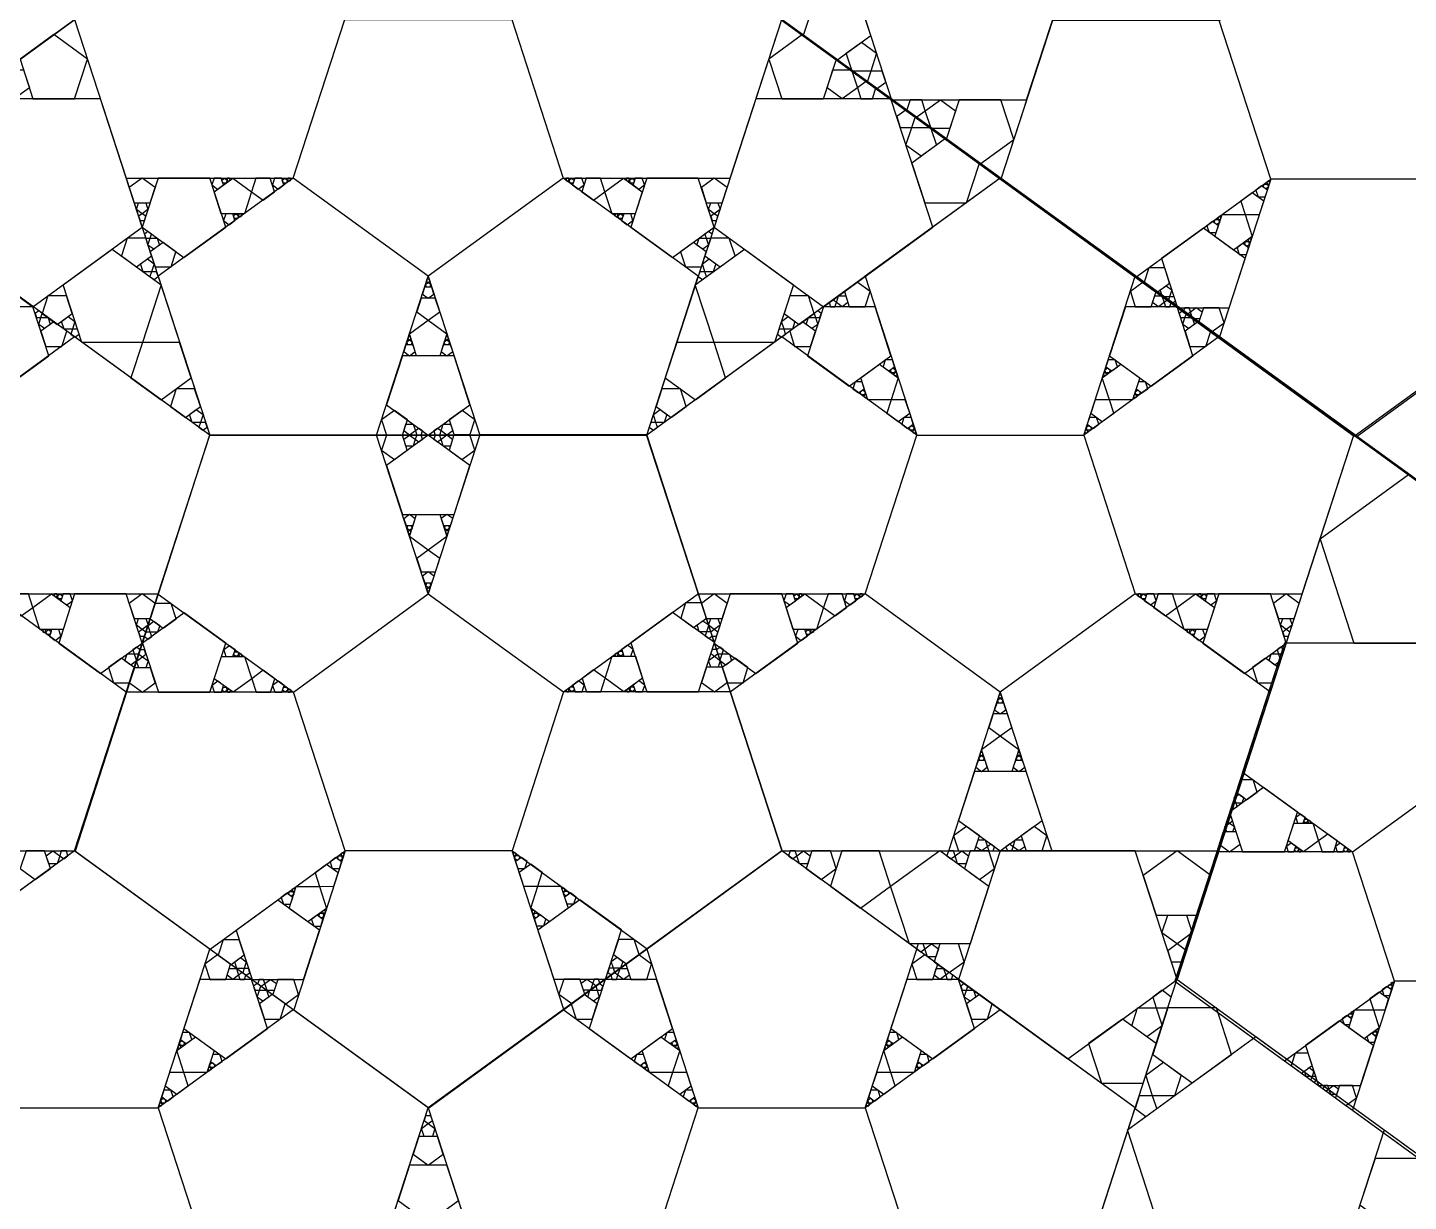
# Model space of a CAD drawing. Header units: inches. Extents: x -578 to 126, y -85 to 118.
# Drawn here: x -325.56 to -304.86, y -37.6 to -20.01 of the extents above; entities that cross this region are included whole.
import ezdxf

# ---------------------------------------------------------------- set-up
doc = ezdxf.new("R2010")
doc.units = ezdxf.units.IN
doc.header["$MEASUREMENT"] = 0
doc.layers.add('drawing', color=7, linetype='Continuous')

msp = doc.modelspace()

# ---------------------------------------------------------------- linework, layer by layer
for points in [[(-260.771, 26.668), (-246.895, -16.037), (-283.222, -42.43), (-319.55, -16.037), (-305.674, 26.668)], [(-305.666, -18.432), (-303.641, -19.903), (-304.414, -22.282), (-306.917, -22.282), (-307.69, -19.903)], [(-319.549, -23.738), (-321.574, -22.268), (-320.801, -19.888), (-318.298, -19.888), (-317.525, -22.268)], [(-316.274, -26.118), (-314.249, -32.349), (-319.549, -36.2), (-324.85, -32.349), (-322.825, -26.118)], [(-312.998, -28.498), (-312.225, -26.118), (-309.723, -26.118), (-308.949, -28.498), (-310.974, -29.969)], [(-319.548, -28.497), (-317.522, -29.965), (-318.292, -32.346), (-320.795, -32.349), (-321.57, -29.97)], [(-305.695, -32.364), (-304.049, -31.168), (-302.403, -32.364), (-303.032, -34.299), (-305.066, -34.299)], [(-323.598, -36.2), (-322.825, -38.579), (-324.85, -40.05), (-326.874, -38.579), (-326.101, -36.2)], [(-315.501, -36.2), (-312.998, -36.2), (-312.225, -38.579), (-314.249, -40.05), (-316.274, -38.579)]]:
    msp.add_lwpolyline(points, close=True)
at = {"layer": 'drawing'}
for points in [[(-305.679, 26.653), (-319.509, -16.067), (-283.153, -42.421), (-246.854, -15.989), (-260.776, 26.701)], [(-305.666, -26.133), (-291.79, -16.052), (-297.09, 0.26), (-314.241, 0.26), (-319.541, -16.052)], [(-297.075, 0.269), (-314.226, 0.251), (-319.509, -16.067), (-305.622, -26.133), (-291.757, -16.037)], [(-319.55, -16.037), (-355.877, -42.43), (-342.001, -85.135), (-297.098, -85.135), (-283.222, -42.43)], [(-319.55, -16.037), (-355.877, -42.43), (-342.001, -85.135), (-297.098, -85.135), (-283.222, -42.43)], [(-310.974, -42.43), (-305.674, -26.118), (-319.55, -16.037), (-333.425, -26.118), (-328.125, -42.43)], [(-319.549, -16.037), (-333.425, -26.118), (-328.125, -42.43), (-310.974, -42.43), (-305.674, -26.118)], [(-329.556, -16.036), (-330.737, -19.672), (-327.644, -21.92), (-324.551, -19.672), (-325.732, -16.036)], [(-316.274, -26.118), (-314.249, -19.888), (-319.549, -16.037), (-324.85, -19.888), (-322.825, -26.118)], [(-316.274, -26.118), (-314.249, -19.888), (-319.549, -16.037), (-324.85, -19.888), (-322.825, -26.118)], [(-308.941, -16.052), (-310.966, -22.282), (-305.666, -26.133), (-300.366, -22.282), (-302.39, -16.052)], [(-308.941, -16.052), (-310.966, -22.282), (-305.666, -26.133), (-300.366, -22.282), (-302.39, -16.052)], [(-313.229, -19.167), (-312.604, -21.093), (-310.579, -21.093), (-309.953, -19.167), (-311.591, -17.977)], [(-313.229, -19.167), (-312.604, -21.093), (-310.579, -21.093), (-309.953, -19.167), (-311.591, -17.977)], [(-320.801, -19.888), (-322.825, -18.417), (-324.85, -19.888), (-324.076, -22.268), (-321.574, -22.268)], [(-317.525, -22.268), (-315.023, -22.268), (-314.249, -19.888), (-316.274, -18.417), (-318.298, -19.888)], [(-313.11, -19.535), (-313.735, -19.535), (-313.929, -20.13), (-313.422, -20.498), (-312.916, -20.13)], [(-307.69, -19.903), (-310.192, -19.903), (-310.966, -22.282), (-308.941, -23.753), (-306.917, -22.282)], [(-324.85, -21.078), (-324.656, -20.483), (-325.162, -20.115), (-325.668, -20.483), (-325.475, -21.078)], [(-313.937, -20.115), (-314.443, -20.483), (-314.249, -21.078), (-313.624, -21.078), (-313.43, -20.483)], [(-312.828, -20.396), (-312.915, -20.663), (-313.196, -20.663), (-313.283, -20.396), (-313.056, -20.231)], [(-325.756, -21.079), (-325.983, -20.914), (-325.896, -20.646), (-325.615, -20.646), (-325.528, -20.914)], [(-313.203, -20.646), (-313.116, -20.914), (-313.343, -21.079), (-313.571, -20.914), (-313.484, -20.646)], [(-312.743, -20.664), (-312.915, -20.664), (-312.969, -20.827), (-312.829, -20.929), (-312.69, -20.827)], [(-312.977, -20.812), (-313.116, -20.914), (-313.063, -21.078), (-312.89, -21.078), (-312.837, -20.914)], [(-324.463, -21.078), (-326.487, -21.078), (-327.113, -23.003), (-325.475, -24.193), (-323.837, -23.003)], [(-311.986, -23.003), (-312.612, -21.078), (-314.636, -21.078), (-315.262, -23.003), (-313.624, -24.193)], [(-311.986, -23.003), (-312.612, -21.078), (-314.636, -21.078), (-315.262, -23.003), (-313.624, -24.193)], [(-312.239, -21.358), (-312.099, -21.256), (-312.152, -21.093), (-312.325, -21.093), (-312.378, -21.256)], [(-312.012, -21.524), (-312.099, -21.256), (-311.872, -21.091), (-311.645, -21.256), (-311.731, -21.524)], [(-311.278, -22.055), (-310.772, -21.688), (-310.966, -21.093), (-311.591, -21.093), (-311.785, -21.688)], [(-312.472, -21.507), (-312.3, -21.507), (-312.247, -21.343), (-312.386, -21.241), (-312.525, -21.343)], [(-312.387, -21.774), (-312.3, -21.507), (-312.019, -21.507), (-311.932, -21.774), (-312.159, -21.939)], [(-312.105, -22.635), (-311.48, -22.635), (-311.287, -22.04), (-311.793, -21.673), (-312.299, -22.04)], [(-322.825, -26.118), (-328.125, -22.268), (-333.425, -26.118), (-331.401, -32.349), (-324.85, -32.349)], [(-322.825, -26.118), (-328.125, -22.268), (-333.425, -26.118), (-331.401, -32.349), (-324.85, -32.349)], [(-323.644, -22.408), (-323.837, -22.268), (-324.031, -22.408), (-323.957, -22.635), (-323.718, -22.635)], [(-323.598, -22.268), (-323.837, -23.003), (-323.212, -23.457), (-322.586, -23.003), (-322.825, -22.268)], [(-323.598, -22.268), (-323.837, -23.003), (-323.212, -23.457), (-322.586, -23.003), (-322.825, -22.268)], [(-321.574, -22.268), (-323.598, -23.738), (-322.825, -26.118), (-320.323, -26.118), (-319.549, -23.738)], [(-322.759, -22.268), (-322.792, -22.369), (-322.706, -22.431), (-322.62, -22.369), (-322.653, -22.268)], [(-322.478, -22.266), (-322.197, -22.47), (-322.305, -22.8), (-322.652, -22.8), (-322.759, -22.47)], [(-322.605, -22.267), (-322.566, -22.295), (-322.581, -22.341), (-322.629, -22.341), (-322.644, -22.295)], [(-322.557, -22.268), (-322.566, -22.295), (-322.543, -22.313), (-322.519, -22.295), (-322.528, -22.268)], [(-322.132, -22.267), (-322.197, -22.47), (-322.025, -22.595), (-321.853, -22.47), (-321.918, -22.267)], [(-321.853, -22.268), (-321.886, -22.369), (-321.799, -22.431), (-321.713, -22.369), (-321.746, -22.268)], [(-321.698, -22.267), (-321.66, -22.295), (-321.675, -22.341), (-321.722, -22.341), (-321.737, -22.295)], [(-321.651, -22.268), (-321.66, -22.295), (-321.636, -22.313), (-321.612, -22.295), (-321.621, -22.268)], [(-319.549, -23.738), (-318.776, -26.118), (-316.274, -26.118), (-315.501, -23.738), (-317.525, -22.268)], [(-317.463, -22.313), (-317.439, -22.295), (-317.448, -22.268), (-317.478, -22.268), (-317.487, -22.295)], [(-317.424, -22.341), (-317.439, -22.295), (-317.4, -22.267), (-317.362, -22.295), (-317.377, -22.341)], [(-317.3, -22.431), (-317.213, -22.369), (-317.246, -22.268), (-317.353, -22.268), (-317.386, -22.369)], [(-317.074, -22.595), (-316.902, -22.47), (-316.967, -22.267), (-317.18, -22.267), (-317.246, -22.47)], [(-316.794, -22.8), (-316.902, -22.47), (-316.621, -22.266), (-316.34, -22.47), (-316.447, -22.8)], [(-316.556, -22.313), (-316.533, -22.295), (-316.542, -22.268), (-316.571, -22.268), (-316.58, -22.295)], [(-316.518, -22.341), (-316.533, -22.295), (-316.494, -22.267), (-316.455, -22.295), (-316.47, -22.341)], [(-315.887, -23.457), (-315.262, -23.003), (-315.501, -22.268), (-316.274, -22.268), (-316.513, -23.003)], [(-316.393, -22.431), (-316.307, -22.369), (-316.34, -22.268), (-316.446, -22.268), (-316.479, -22.369)], [(-314.249, -32.349), (-307.698, -32.349), (-305.674, -26.118), (-310.974, -22.268), (-316.274, -26.118)], [(-314.249, -32.349), (-307.698, -32.349), (-305.674, -26.118), (-310.974, -22.268), (-316.274, -26.118)], [(-315.068, -22.408), (-315.262, -22.268), (-315.455, -22.408), (-315.381, -22.635), (-315.142, -22.635)], [(-309.723, -26.118), (-308.949, -23.738), (-310.974, -22.268), (-312.998, -23.738), (-312.225, -26.118)], [(-306.917, -22.282), (-307.69, -24.662), (-305.666, -26.133), (-303.641, -24.662), (-304.414, -22.282)], [(-307.018, -22.356), (-306.97, -22.356), (-306.955, -22.401), (-306.994, -22.429), (-307.032, -22.401)], [(-306.979, -22.328), (-306.97, -22.356), (-306.941, -22.356), (-306.931, -22.328), (-306.955, -22.31)], [(-307.368, -22.61), (-307.302, -22.813), (-307.089, -22.813), (-307.023, -22.61), (-307.196, -22.485)], [(-307.142, -22.446), (-307.109, -22.548), (-307.003, -22.548), (-306.97, -22.446), (-307.056, -22.384)], [(-323.751, -22.737), (-323.837, -22.8), (-323.924, -22.737), (-323.891, -22.635), (-323.784, -22.635)], [(-315.175, -22.737), (-315.262, -22.8), (-315.348, -22.737), (-315.315, -22.635), (-315.208, -22.635)], [(-323.784, -22.839), (-323.837, -22.8), (-323.891, -22.839), (-323.87, -22.902), (-323.804, -22.902)], [(-322.586, -22.8), (-322.619, -22.902), (-322.533, -22.964), (-322.447, -22.902), (-322.48, -22.8)], [(-322.432, -22.8), (-322.393, -22.828), (-322.408, -22.874), (-322.456, -22.874), (-322.471, -22.828)], [(-322.384, -22.8), (-322.393, -22.828), (-322.369, -22.846), (-322.346, -22.828), (-322.355, -22.8)], [(-316.729, -22.846), (-316.706, -22.828), (-316.715, -22.8), (-316.744, -22.8), (-316.753, -22.828)], [(-316.691, -22.874), (-316.706, -22.828), (-316.667, -22.8), (-316.628, -22.828), (-316.643, -22.874)], [(-316.566, -22.964), (-316.48, -22.902), (-316.513, -22.8), (-316.619, -22.8), (-316.652, -22.902)], [(-315.208, -22.839), (-315.262, -22.8), (-315.315, -22.839), (-315.295, -22.902), (-315.229, -22.902)], [(-307.876, -22.979), (-307.843, -23.081), (-307.736, -23.081), (-307.703, -22.979), (-307.79, -22.917)], [(-307.751, -22.888), (-307.703, -22.888), (-307.688, -22.934), (-307.727, -22.962), (-307.766, -22.934)], [(-307.649, -22.813), (-307.302, -22.813), (-307.195, -23.143), (-307.476, -23.347), (-307.757, -23.143)], [(-307.712, -22.86), (-307.703, -22.888), (-307.674, -22.888), (-307.665, -22.86), (-307.689, -22.843)], [(-323.784, -23.167), (-324.063, -23.167), (-324.149, -23.432), (-323.923, -23.596), (-323.698, -23.432)], [(-323.784, -23.167), (-323.718, -23.167), (-323.698, -23.104), (-323.751, -23.066), (-323.804, -23.104)], [(-323.751, -23.269), (-323.718, -23.167), (-323.611, -23.167), (-323.578, -23.269), (-323.665, -23.332)], [(-315.488, -23.167), (-315.381, -23.167), (-315.348, -23.269), (-315.434, -23.332), (-315.521, -23.269)], [(-315.401, -23.104), (-315.381, -23.167), (-315.315, -23.167), (-315.295, -23.104), (-315.348, -23.066)], [(-314.95, -23.432), (-315.036, -23.167), (-315.315, -23.167), (-315.401, -23.432), (-315.175, -23.596)], [(-308.555, -23.472), (-308.316, -24.208), (-307.542, -24.208), (-307.303, -23.472), (-307.929, -23.018)], [(-308.555, -23.472), (-308.316, -24.208), (-307.542, -24.208), (-307.303, -23.472), (-307.929, -23.018)], [(-307.259, -23.19), (-307.25, -23.218), (-307.221, -23.218), (-307.212, -23.19), (-307.235, -23.173)], [(-323.553, -23.865), (-323.834, -24.73), (-324.743, -24.73), (-325.024, -23.865), (-324.288, -23.331)], [(-323.644, -23.598), (-323.405, -23.598), (-323.331, -23.371), (-323.525, -23.23), (-323.718, -23.371)], [(-315.768, -23.371), (-315.694, -23.598), (-315.455, -23.598), (-315.381, -23.371), (-315.574, -23.23)], [(-314.356, -24.73), (-315.265, -24.73), (-315.546, -23.865), (-314.81, -23.331), (-314.075, -23.865)], [(-307.423, -23.309), (-307.39, -23.41), (-307.283, -23.41), (-307.25, -23.309), (-307.336, -23.246)], [(-307.298, -23.218), (-307.25, -23.218), (-307.235, -23.263), (-307.274, -23.291), (-307.313, -23.263)], [(-323.659, -23.551), (-323.697, -23.67), (-323.823, -23.67), (-323.861, -23.551), (-323.76, -23.477)], [(-315.276, -23.67), (-315.402, -23.67), (-315.44, -23.551), (-315.339, -23.477), (-315.238, -23.551)], [(-323.621, -23.67), (-323.697, -23.67), (-323.721, -23.743), (-323.659, -23.788), (-323.597, -23.743)], [(-319.573, -23.811), (-319.549, -23.829), (-319.526, -23.811), (-319.535, -23.783), (-319.564, -23.783)], [(-315.378, -23.743), (-315.402, -23.67), (-315.478, -23.67), (-315.502, -23.743), (-315.44, -23.788)], [(-308.509, -23.613), (-308.748, -23.613), (-308.822, -23.84), (-308.628, -23.981), (-308.435, -23.84)], [(-319.636, -24.003), (-319.549, -24.066), (-319.463, -24.003), (-319.496, -23.902), (-319.603, -23.902)], [(-319.588, -23.857), (-319.549, -23.829), (-319.511, -23.857), (-319.526, -23.902), (-319.573, -23.902)], [(-312.998, -24.193), (-312.924, -23.966), (-313.118, -23.825), (-313.311, -23.966), (-313.237, -24.193)], [(-308.83, -23.825), (-309.023, -23.966), (-308.949, -24.193), (-308.71, -24.193), (-308.637, -23.966)], [(-308.402, -23.942), (-308.435, -24.044), (-308.542, -24.044), (-308.575, -23.942), (-308.488, -23.879)], [(-325.236, -24.928), (-325.475, -24.193), (-326.248, -24.193), (-326.487, -24.928), (-325.862, -25.383)], [(-324.971, -24.029), (-325.25, -24.029), (-325.336, -24.294), (-325.11, -24.458), (-324.885, -24.294)], [(-319.722, -24.269), (-319.549, -24.394), (-319.377, -24.269), (-319.443, -24.066), (-319.656, -24.066)], [(-313.763, -24.294), (-313.849, -24.029), (-314.128, -24.029), (-314.214, -24.294), (-313.989, -24.458)], [(-312.851, -24.193), (-313.624, -24.193), (-313.863, -24.928), (-313.237, -25.383), (-312.612, -24.928)], [(-312.851, -24.193), (-313.624, -24.193), (-313.863, -24.928), (-313.237, -25.383), (-312.612, -24.928)], [(-313.452, -24.193), (-313.431, -24.13), (-313.484, -24.092), (-313.538, -24.13), (-313.517, -24.193)], [(-313.344, -24.193), (-313.431, -24.13), (-313.398, -24.028), (-313.291, -24.028), (-313.258, -24.13)], [(-308.085, -24.928), (-308.324, -24.193), (-309.097, -24.193), (-309.336, -24.928), (-308.71, -25.383)], [(-308.085, -24.928), (-308.324, -24.193), (-309.097, -24.193), (-309.336, -24.928), (-308.71, -25.383)], [(-308.55, -24.028), (-308.516, -24.13), (-308.603, -24.193), (-308.69, -24.13), (-308.657, -24.028)], [(-308.463, -24.092), (-308.516, -24.13), (-308.496, -24.193), (-308.43, -24.193), (-308.41, -24.13)], [(-308.369, -24.044), (-308.435, -24.044), (-308.455, -24.107), (-308.402, -24.145), (-308.349, -24.107)], [(-308.176, -24.309), (-308.123, -24.27), (-308.143, -24.208), (-308.209, -24.208), (-308.23, -24.27)], [(-308.09, -24.373), (-308.123, -24.27), (-308.036, -24.207), (-307.949, -24.27), (-307.983, -24.373)], [(-307.81, -24.576), (-307.616, -24.435), (-307.69, -24.208), (-307.929, -24.208), (-308.003, -24.435)], [(-325.422, -24.357), (-325.356, -24.357), (-325.336, -24.294), (-325.389, -24.255), (-325.442, -24.294)], [(-325.389, -24.459), (-325.356, -24.357), (-325.249, -24.357), (-325.216, -24.459), (-325.302, -24.522)], [(-325.282, -24.788), (-325.043, -24.788), (-324.969, -24.561), (-325.162, -24.42), (-325.356, -24.561)], [(-324.845, -24.413), (-324.884, -24.532), (-325.009, -24.532), (-325.048, -24.413), (-324.947, -24.339)], [(-319.83, -24.598), (-319.549, -24.394), (-319.269, -24.598), (-319.376, -24.928), (-319.723, -24.928)], [(-314.09, -24.532), (-314.215, -24.532), (-314.254, -24.413), (-314.152, -24.339), (-314.051, -24.413)], [(-314.13, -24.561), (-314.056, -24.788), (-313.817, -24.788), (-313.743, -24.561), (-313.937, -24.42)], [(-313.85, -24.357), (-313.743, -24.357), (-313.71, -24.459), (-313.797, -24.522), (-313.883, -24.459)], [(-313.763, -24.294), (-313.743, -24.357), (-313.677, -24.357), (-313.657, -24.294), (-313.71, -24.255)], [(-308.271, -24.357), (-308.205, -24.357), (-308.184, -24.294), (-308.238, -24.255), (-308.291, -24.294)], [(-308.238, -24.459), (-308.205, -24.357), (-308.097, -24.357), (-308.064, -24.459), (-308.151, -24.522)], [(-308.13, -24.788), (-307.891, -24.788), (-307.818, -24.561), (-308.011, -24.42), (-308.204, -24.561)], [(-324.807, -24.532), (-324.884, -24.532), (-324.908, -24.605), (-324.846, -24.65), (-324.784, -24.605)], [(-314.191, -24.605), (-314.215, -24.532), (-314.292, -24.532), (-314.315, -24.605), (-314.253, -24.65)], [(-326.101, -28.498), (-323.598, -28.498), (-322.825, -26.118), (-324.85, -24.647), (-326.874, -26.118)], [(-323.276, -24.73), (-323.834, -24.73), (-324.006, -25.26), (-323.555, -25.588), (-323.104, -25.26)], [(-319.916, -24.866), (-319.83, -24.928), (-319.743, -24.866), (-319.776, -24.764), (-319.883, -24.764)], [(-319.868, -24.719), (-319.83, -24.691), (-319.791, -24.719), (-319.806, -24.764), (-319.854, -24.764)], [(-319.853, -24.674), (-319.83, -24.691), (-319.806, -24.674), (-319.815, -24.646), (-319.844, -24.646)], [(-319.355, -24.866), (-319.269, -24.928), (-319.183, -24.866), (-319.216, -24.764), (-319.323, -24.764)], [(-319.308, -24.719), (-319.269, -24.691), (-319.231, -24.719), (-319.245, -24.764), (-319.293, -24.764)], [(-319.293, -24.674), (-319.269, -24.691), (-319.246, -24.674), (-319.255, -24.646), (-319.284, -24.646)], [(-312.225, -26.118), (-314.249, -24.647), (-316.274, -26.118), (-315.501, -28.498), (-312.998, -28.498)], [(-315.093, -25.26), (-315.265, -24.73), (-315.823, -24.73), (-315.995, -25.26), (-315.544, -25.588)], [(-308.949, -28.498), (-306.447, -28.498), (-305.674, -26.118), (-307.698, -24.647), (-309.723, -26.118)], [(-320.175, -25.664), (-319.549, -26.118), (-318.924, -25.664), (-319.163, -24.928), (-319.936, -24.928)], [(-320.175, -25.664), (-319.549, -26.118), (-318.924, -25.664), (-319.163, -24.928), (-319.936, -24.928)], [(-312.591, -24.991), (-312.698, -24.991), (-312.731, -25.092), (-312.645, -25.155), (-312.558, -25.092)], [(-309.217, -25.092), (-309.25, -24.991), (-309.356, -24.991), (-309.389, -25.092), (-309.303, -25.155)], [(-312.503, -25.258), (-312.61, -25.588), (-312.958, -25.588), (-313.065, -25.258), (-312.784, -25.054)], [(-312.543, -25.138), (-312.558, -25.183), (-312.606, -25.183), (-312.621, -25.138), (-312.582, -25.109)], [(-312.529, -25.183), (-312.558, -25.183), (-312.567, -25.211), (-312.543, -25.228), (-312.52, -25.211)], [(-308.99, -25.588), (-309.337, -25.588), (-309.445, -25.258), (-309.164, -25.054), (-308.883, -25.258)], [(-309.38, -25.211), (-309.389, -25.183), (-309.419, -25.183), (-309.428, -25.211), (-309.404, -25.228)], [(-309.342, -25.183), (-309.389, -25.183), (-309.404, -25.138), (-309.365, -25.109), (-309.327, -25.138)], [(-323.051, -25.424), (-323.329, -25.424), (-323.415, -25.689), (-323.19, -25.853), (-322.964, -25.689)], [(-315.683, -25.689), (-315.77, -25.424), (-316.048, -25.424), (-316.134, -25.689), (-315.909, -25.853)], [(-313.045, -25.32), (-313.151, -25.32), (-313.184, -25.422), (-313.098, -25.484), (-313.012, -25.422)], [(-312.997, -25.467), (-313.011, -25.512), (-313.059, -25.512), (-313.074, -25.467), (-313.035, -25.439)], [(-308.888, -25.512), (-308.936, -25.512), (-308.951, -25.467), (-308.912, -25.439), (-308.874, -25.467)], [(-308.764, -25.422), (-308.797, -25.32), (-308.903, -25.32), (-308.936, -25.422), (-308.85, -25.484)], [(-312.982, -25.512), (-313.011, -25.512), (-313.021, -25.54), (-312.997, -25.558), (-312.973, -25.54)], [(-312.397, -25.588), (-312.61, -25.588), (-312.676, -25.791), (-312.504, -25.916), (-312.331, -25.791)], [(-309.271, -25.791), (-309.337, -25.588), (-309.55, -25.588), (-309.616, -25.791), (-309.444, -25.916)], [(-308.927, -25.54), (-308.936, -25.512), (-308.965, -25.512), (-308.975, -25.54), (-308.951, -25.558)], [(-322.925, -25.808), (-322.964, -25.927), (-323.089, -25.927), (-323.128, -25.808), (-323.027, -25.734)], [(-320.056, -25.751), (-320.249, -25.891), (-320.175, -26.118), (-319.936, -26.118), (-319.862, -25.891)], [(-318.924, -26.118), (-318.85, -25.891), (-319.043, -25.751), (-319.237, -25.891), (-319.163, -26.118)], [(-316.01, -25.927), (-316.135, -25.927), (-316.174, -25.808), (-316.072, -25.734), (-315.971, -25.808)], [(-312.311, -25.853), (-312.418, -25.853), (-312.45, -25.954), (-312.364, -26.017), (-312.278, -25.954)], [(-309.497, -25.954), (-309.53, -25.853), (-309.636, -25.853), (-309.669, -25.954), (-309.583, -26.017)], [(-322.887, -25.927), (-322.964, -25.927), (-322.988, -26), (-322.926, -26.045), (-322.863, -26)], [(-319.775, -25.954), (-319.742, -26.056), (-319.829, -26.119), (-319.916, -26.056), (-319.883, -25.954)], [(-319.689, -26.017), (-319.742, -26.056), (-319.722, -26.118), (-319.656, -26.118), (-319.636, -26.056)], [(-319.377, -26.118), (-319.357, -26.056), (-319.41, -26.017), (-319.463, -26.056), (-319.443, -26.118)], [(-319.27, -26.119), (-319.357, -26.056), (-319.324, -25.954), (-319.216, -25.954), (-319.183, -26.056)], [(-316.111, -26), (-316.135, -25.927), (-316.212, -25.927), (-316.235, -26), (-316.173, -26.045)], [(-312.263, -26), (-312.278, -26.045), (-312.326, -26.045), (-312.341, -26), (-312.302, -25.972)], [(-312.249, -26.045), (-312.278, -26.045), (-312.287, -26.073), (-312.263, -26.09), (-312.24, -26.073)], [(-309.66, -26.073), (-309.67, -26.045), (-309.699, -26.045), (-309.708, -26.073), (-309.684, -26.09)], [(-309.622, -26.045), (-309.67, -26.045), (-309.684, -26), (-309.646, -25.972), (-309.607, -26)], [(-322.826, -26.12), (-324.844, -32.353), (-319.539, -36.198), (-314.243, -32.342), (-316.275, -26.113)], [(-319.548, -28.497), (-320.323, -26.118), (-322.826, -26.12), (-323.597, -28.501), (-321.57, -29.97)], [(-320.176, -26.118), (-320.249, -26.345), (-320.056, -26.485), (-319.863, -26.344), (-319.937, -26.117)], [(-318.924, -26.571), (-319.55, -26.117), (-320.175, -26.572), (-319.936, -27.307), (-319.162, -27.306)], [(-318.924, -26.571), (-319.55, -26.117), (-320.175, -26.572), (-319.936, -27.307), (-319.162, -27.306)], [(-319.83, -26.117), (-319.743, -26.18), (-319.776, -26.282), (-319.883, -26.282), (-319.916, -26.18)], [(-319.722, -26.117), (-319.743, -26.18), (-319.689, -26.218), (-319.636, -26.18), (-319.657, -26.117)], [(-317.522, -29.965), (-315.499, -28.492), (-316.275, -26.113), (-318.777, -26.116), (-319.548, -28.497)], [(-319.411, -26.218), (-319.357, -26.179), (-319.378, -26.117), (-319.444, -26.117), (-319.464, -26.179)], [(-319.324, -26.281), (-319.357, -26.179), (-319.271, -26.116), (-319.184, -26.179), (-319.217, -26.281)], [(-319.044, -26.484), (-318.85, -26.343), (-318.925, -26.116), (-319.164, -26.116), (-319.237, -26.344)], [(-304.855, -26.713), (-306.18, -27.676), (-305.674, -29.234), (-304.036, -29.234), (-303.53, -27.676)], [(-319.743, -27.37), (-319.829, -27.307), (-319.915, -27.37), (-319.882, -27.471), (-319.776, -27.471)], [(-319.268, -27.637), (-319.548, -27.841), (-319.829, -27.637), (-319.723, -27.307), (-319.375, -27.307)], [(-319.183, -27.369), (-319.269, -27.307), (-319.355, -27.369), (-319.322, -27.47), (-319.215, -27.47)], [(-319.79, -27.516), (-319.829, -27.545), (-319.867, -27.517), (-319.853, -27.471), (-319.805, -27.471)], [(-319.23, -27.516), (-319.268, -27.544), (-319.307, -27.516), (-319.292, -27.47), (-319.245, -27.47)], [(-319.805, -27.562), (-319.829, -27.545), (-319.852, -27.562), (-319.843, -27.59), (-319.814, -27.59)], [(-319.245, -27.561), (-319.268, -27.544), (-319.292, -27.561), (-319.283, -27.589), (-319.254, -27.589)], [(-319.376, -27.966), (-319.548, -27.841), (-319.721, -27.967), (-319.655, -28.169), (-319.441, -28.169)], [(-319.462, -28.232), (-319.548, -28.169), (-319.634, -28.232), (-319.601, -28.333), (-319.495, -28.333)], [(-319.509, -28.378), (-319.548, -28.407), (-319.586, -28.378), (-319.572, -28.333), (-319.524, -28.333)], [(-328.125, -29.969), (-327.352, -32.349), (-324.85, -32.349), (-324.076, -29.969), (-326.101, -28.498)], [(-325.65, -28.826), (-325.477, -28.701), (-325.543, -28.498), (-325.756, -28.498), (-325.822, -28.701)], [(-325.37, -29.031), (-325.477, -28.701), (-325.196, -28.497), (-324.915, -28.701), (-325.023, -29.031)], [(-325.132, -28.543), (-325.108, -28.526), (-325.117, -28.498), (-325.147, -28.498), (-325.156, -28.526)], [(-325.094, -28.572), (-325.108, -28.526), (-325.07, -28.498), (-325.031, -28.526), (-325.046, -28.572)], [(-324.463, -29.688), (-323.837, -29.234), (-324.076, -28.498), (-324.85, -28.498), (-325.088, -29.234)], [(-324.463, -29.688), (-323.837, -29.234), (-324.076, -28.498), (-324.85, -28.498), (-325.088, -29.234)], [(-324.969, -28.662), (-324.882, -28.599), (-324.915, -28.498), (-325.022, -28.498), (-325.055, -28.599)], [(-323.644, -28.639), (-323.837, -28.498), (-324.031, -28.639), (-323.957, -28.866), (-323.718, -28.866)], [(-319.524, -28.424), (-319.548, -28.407), (-319.571, -28.424), (-319.562, -28.452), (-319.533, -28.452)], [(-315.068, -28.639), (-315.262, -28.498), (-315.455, -28.639), (-315.381, -28.866), (-315.142, -28.866)], [(-315.023, -28.498), (-315.262, -29.234), (-314.636, -29.688), (-314.01, -29.234), (-314.249, -28.498)], [(-315.023, -28.498), (-315.262, -29.234), (-314.636, -29.688), (-314.01, -29.234), (-314.249, -28.498)], [(-312.998, -28.498), (-315.023, -29.969), (-314.249, -32.349), (-311.747, -32.349), (-310.974, -29.969)], [(-314.184, -28.498), (-314.217, -28.599), (-314.13, -28.662), (-314.044, -28.599), (-314.077, -28.498)], [(-313.903, -28.497), (-313.622, -28.701), (-313.729, -29.031), (-314.076, -29.031), (-314.184, -28.701)], [(-314.029, -28.498), (-313.991, -28.526), (-314.005, -28.572), (-314.053, -28.572), (-314.068, -28.526)], [(-313.982, -28.498), (-313.991, -28.526), (-313.967, -28.543), (-313.943, -28.526), (-313.952, -28.498)], [(-313.556, -28.498), (-313.622, -28.701), (-313.449, -28.826), (-313.277, -28.701), (-313.343, -28.498)], [(-313.277, -28.498), (-313.31, -28.599), (-313.224, -28.662), (-313.138, -28.599), (-313.171, -28.498)], [(-313.123, -28.498), (-313.084, -28.526), (-313.099, -28.571), (-313.147, -28.571), (-313.161, -28.526)], [(-313.075, -28.498), (-313.084, -28.526), (-313.06, -28.543), (-313.037, -28.526), (-313.046, -28.498)], [(-310.974, -29.969), (-310.201, -32.349), (-307.698, -32.349), (-306.925, -29.969), (-308.949, -28.498)], [(-308.887, -28.543), (-308.863, -28.526), (-308.873, -28.498), (-308.902, -28.498), (-308.911, -28.526)], [(-308.849, -28.571), (-308.863, -28.526), (-308.825, -28.498), (-308.786, -28.526), (-308.801, -28.571)], [(-308.724, -28.662), (-308.638, -28.599), (-308.671, -28.498), (-308.777, -28.498), (-308.81, -28.599)], [(-308.498, -28.826), (-308.326, -28.701), (-308.392, -28.498), (-308.605, -28.498), (-308.671, -28.701)], [(-308.219, -29.031), (-308.326, -28.701), (-308.045, -28.497), (-307.764, -28.701), (-307.871, -29.031)], [(-307.981, -28.543), (-307.957, -28.526), (-307.966, -28.498), (-307.995, -28.498), (-308.004, -28.526)], [(-307.942, -28.572), (-307.957, -28.526), (-307.918, -28.498), (-307.88, -28.526), (-307.894, -28.572)], [(-307.312, -29.688), (-306.686, -29.234), (-306.925, -28.498), (-307.698, -28.498), (-307.937, -29.234)], [(-307.312, -29.688), (-306.686, -29.234), (-306.925, -28.498), (-307.698, -28.498), (-307.937, -29.234)], [(-307.817, -28.662), (-307.731, -28.599), (-307.764, -28.498), (-307.87, -28.498), (-307.903, -28.599)], [(-306.493, -28.639), (-306.686, -28.498), (-306.879, -28.639), (-306.805, -28.866), (-306.566, -28.866)], [(-323.329, -28.869), (-323.403, -28.641), (-323.642, -28.642), (-323.716, -28.869), (-323.522, -29.009)], [(-315.453, -28.633), (-315.692, -28.633), (-315.765, -28.86), (-315.572, -29.001), (-315.379, -28.86)], [(-323.75, -28.968), (-323.837, -29.031), (-323.924, -28.968), (-323.891, -28.866), (-323.784, -28.866)], [(-323.21, -28.782), (-323.835, -29.237), (-323.595, -29.972), (-322.822, -29.971), (-322.584, -29.235)], [(-323.608, -29.073), (-323.716, -29.073), (-323.749, -28.971), (-323.662, -28.908), (-323.575, -28.971)], [(-315.497, -29.963), (-315.259, -29.228), (-315.885, -28.774), (-316.51, -29.229), (-316.27, -29.964)], [(-315.497, -29.963), (-315.259, -29.228), (-315.885, -28.774), (-316.51, -29.229), (-316.27, -29.964)], [(-315.345, -28.962), (-315.378, -29.064), (-315.486, -29.064), (-315.519, -28.962), (-315.432, -28.899)], [(-315.175, -28.968), (-315.262, -29.031), (-315.348, -28.968), (-315.315, -28.866), (-315.208, -28.866)], [(-306.599, -28.968), (-306.686, -29.031), (-306.773, -28.968), (-306.74, -28.866), (-306.632, -28.866)], [(-325.305, -29.076), (-325.281, -29.059), (-325.291, -29.031), (-325.32, -29.031), (-325.329, -29.059)], [(-325.267, -29.104), (-325.281, -29.059), (-325.243, -29.031), (-325.204, -29.059), (-325.219, -29.104)], [(-325.142, -29.195), (-325.056, -29.132), (-325.088, -29.031), (-325.195, -29.031), (-325.228, -29.132)], [(-323.784, -29.07), (-323.837, -29.031), (-323.891, -29.07), (-323.87, -29.132), (-323.804, -29.132)], [(-323.695, -29.135), (-323.716, -29.073), (-323.782, -29.073), (-323.802, -29.135), (-323.749, -29.174)], [(-315.312, -29.064), (-315.378, -29.064), (-315.399, -29.126), (-315.345, -29.165), (-315.292, -29.126)], [(-315.208, -29.07), (-315.262, -29.031), (-315.315, -29.07), (-315.295, -29.132), (-315.229, -29.132)], [(-314.01, -29.031), (-314.043, -29.132), (-313.957, -29.195), (-313.871, -29.132), (-313.904, -29.031)], [(-313.856, -29.031), (-313.818, -29.059), (-313.832, -29.104), (-313.88, -29.104), (-313.895, -29.059)], [(-313.808, -29.031), (-313.818, -29.059), (-313.794, -29.076), (-313.77, -29.059), (-313.779, -29.031)], [(-308.154, -29.076), (-308.13, -29.059), (-308.139, -29.031), (-308.168, -29.031), (-308.178, -29.059)], [(-308.115, -29.104), (-308.13, -29.059), (-308.091, -29.031), (-308.053, -29.059), (-308.067, -29.104)], [(-307.99, -29.195), (-307.904, -29.132), (-307.937, -29.031), (-308.044, -29.031), (-308.077, -29.132)], [(-306.633, -29.07), (-306.686, -29.031), (-306.739, -29.07), (-306.719, -29.132), (-306.653, -29.132)], [(-323.977, -29.335), (-323.956, -29.397), (-323.891, -29.397), (-323.87, -29.335), (-323.923, -29.296)], [(-323.888, -29.401), (-323.834, -29.439), (-323.781, -29.401), (-323.802, -29.338), (-323.867, -29.338)], [(-322.53, -29.274), (-322.616, -29.337), (-322.583, -29.438), (-322.477, -29.438), (-322.444, -29.337)], [(-322.405, -29.364), (-322.39, -29.41), (-322.429, -29.438), (-322.468, -29.41), (-322.453, -29.364)], [(-322.367, -29.393), (-322.39, -29.41), (-322.381, -29.438), (-322.352, -29.438), (-322.343, -29.41)], [(-316.712, -29.432), (-316.703, -29.404), (-316.727, -29.387), (-316.75, -29.404), (-316.741, -29.432)], [(-316.664, -29.432), (-316.703, -29.404), (-316.688, -29.358), (-316.64, -29.358), (-316.626, -29.404)], [(-316.51, -29.432), (-316.477, -29.33), (-316.563, -29.268), (-316.649, -29.33), (-316.616, -29.432)], [(-315.312, -29.392), (-315.259, -29.43), (-315.206, -29.391), (-315.226, -29.329), (-315.292, -29.329)], [(-315.208, -29.397), (-315.143, -29.397), (-315.122, -29.335), (-315.175, -29.296), (-315.229, -29.335)], [(-308.358, -34.299), (-304.049, -37.429), (-299.74, -34.299), (-301.386, -29.234), (-306.712, -29.234)], [(-299.748, -34.274), (-301.386, -29.234), (-306.686, -29.234), (-308.324, -34.274), (-304.036, -37.39)], [(-299.748, -34.274), (-301.386, -29.234), (-306.686, -29.234), (-308.324, -34.274), (-304.036, -37.39)], [(-304.049, -31.168), (-304.678, -29.234), (-306.712, -29.234), (-307.341, -31.168), (-305.695, -32.364)], [(-306.825, -29.335), (-306.805, -29.397), (-306.739, -29.397), (-306.719, -29.335), (-306.772, -29.296)], [(-324.343, -29.601), (-324.27, -29.829), (-324.031, -29.829), (-323.957, -29.601), (-324.15, -29.461)], [(-324.064, -29.397), (-323.956, -29.397), (-323.923, -29.5), (-324.01, -29.563), (-324.097, -29.5)], [(-323.921, -29.503), (-323.834, -29.439), (-323.748, -29.502), (-323.781, -29.604), (-323.888, -29.605)], [(-322.302, -29.438), (-322.194, -29.768), (-322.475, -29.972), (-322.756, -29.768), (-322.649, -29.438)], [(-316.617, -29.966), (-316.898, -29.762), (-316.791, -29.432), (-316.444, -29.431), (-316.336, -29.762)], [(-315.452, -29.823), (-315.258, -29.963), (-315.065, -29.822), (-315.139, -29.595), (-315.378, -29.595)], [(-315.346, -29.493), (-315.259, -29.43), (-315.172, -29.493), (-315.205, -29.595), (-315.312, -29.595)], [(-315.176, -29.5), (-315.143, -29.397), (-315.035, -29.397), (-315.002, -29.5), (-315.089, -29.563)], [(-315.068, -29.829), (-314.829, -29.829), (-314.756, -29.601), (-314.949, -29.461), (-315.142, -29.601)], [(-307.192, -29.601), (-307.118, -29.829), (-306.879, -29.829), (-306.805, -29.601), (-306.999, -29.461)], [(-306.912, -29.397), (-306.805, -29.397), (-306.772, -29.5), (-306.859, -29.563), (-306.945, -29.5)], [(-324.027, -29.832), (-323.834, -29.972), (-323.641, -29.832), (-323.715, -29.604), (-323.954, -29.605)], [(-322.703, -29.807), (-322.789, -29.87), (-322.756, -29.971), (-322.649, -29.971), (-322.617, -29.87)], [(-322.022, -29.642), (-322.194, -29.768), (-322.128, -29.97), (-321.915, -29.97), (-321.849, -29.768)], [(-321.796, -29.806), (-321.882, -29.869), (-321.849, -29.97), (-321.743, -29.97), (-321.71, -29.869)], [(-317.243, -29.965), (-317.21, -29.864), (-317.296, -29.801), (-317.382, -29.864), (-317.349, -29.965)], [(-316.964, -29.965), (-316.898, -29.762), (-317.071, -29.637), (-317.243, -29.763), (-317.177, -29.965)], [(-316.336, -29.964), (-316.303, -29.863), (-316.39, -29.8), (-316.476, -29.863), (-316.443, -29.964)], [(-321.57, -29.97), (-324.073, -29.972), (-324.844, -32.353), (-322.818, -33.822), (-320.795, -32.349)], [(-322.578, -29.897), (-322.563, -29.943), (-322.602, -29.971), (-322.64, -29.943), (-322.626, -29.898)], [(-322.539, -29.926), (-322.563, -29.943), (-322.554, -29.971), (-322.524, -29.971), (-322.515, -29.943)], [(-321.671, -29.897), (-321.656, -29.942), (-321.695, -29.97), (-321.734, -29.942), (-321.719, -29.897)], [(-321.633, -29.925), (-321.656, -29.942), (-321.647, -29.97), (-321.618, -29.97), (-321.609, -29.942)], [(-318.292, -32.346), (-316.266, -33.815), (-314.243, -32.342), (-315.019, -29.963), (-317.522, -29.965)], [(-317.445, -29.965), (-317.436, -29.937), (-317.46, -29.92), (-317.483, -29.938), (-317.474, -29.965)], [(-317.397, -29.966), (-317.436, -29.937), (-317.421, -29.892), (-317.373, -29.892), (-317.358, -29.937)], [(-316.538, -29.964), (-316.529, -29.937), (-316.553, -29.919), (-316.577, -29.937), (-316.568, -29.964)], [(-316.49, -29.965), (-316.529, -29.937), (-316.514, -29.891), (-316.467, -29.891), (-316.452, -29.936)], [(-310.998, -30.042), (-310.974, -30.059), (-310.95, -30.042), (-310.959, -30.014), (-310.988, -30.014)], [(-311.06, -30.234), (-310.974, -30.297), (-310.888, -30.234), (-310.921, -30.133), (-311.027, -30.133)], [(-311.012, -30.087), (-310.974, -30.059), (-310.935, -30.087), (-310.95, -30.133), (-310.998, -30.133)], [(-311.146, -30.499), (-310.974, -30.625), (-310.801, -30.499), (-310.867, -30.297), (-311.08, -30.297)], [(-311.255, -30.829), (-310.974, -30.625), (-310.693, -30.829), (-310.8, -31.159), (-311.147, -31.159)], [(-311.34, -31.096), (-311.254, -31.159), (-311.168, -31.096), (-311.201, -30.995), (-311.307, -30.995)], [(-311.293, -30.95), (-311.254, -30.921), (-311.215, -30.95), (-311.23, -30.995), (-311.278, -30.995)], [(-311.278, -30.904), (-311.254, -30.921), (-311.23, -30.904), (-311.239, -30.876), (-311.269, -30.876)], [(-310.78, -31.096), (-310.694, -31.159), (-310.607, -31.096), (-310.64, -30.995), (-310.747, -30.995)], [(-310.732, -30.95), (-310.694, -30.921), (-310.655, -30.95), (-310.67, -30.995), (-310.718, -30.995)], [(-310.717, -30.904), (-310.694, -30.921), (-310.67, -30.904), (-310.679, -30.876), (-310.708, -30.876)], [(-311.599, -31.894), (-310.974, -32.349), (-310.348, -31.894), (-310.587, -31.159), (-311.36, -31.159)], [(-307.026, -31.397), (-307.535, -31.766), (-307.341, -32.364), (-306.712, -32.364), (-306.518, -31.766)], [(-307.026, -31.397), (-307.535, -31.766), (-307.341, -32.364), (-306.712, -32.364), (-306.518, -31.766)], [(-307.123, -31.467), (-307.183, -31.283), (-307.378, -31.283), (-307.438, -31.467), (-307.28, -31.582)], [(-307.421, -31.684), (-307.438, -31.633), (-307.491, -31.633), (-307.508, -31.684), (-307.465, -31.715)], [(-307.351, -31.633), (-307.438, -31.633), (-307.465, -31.55), (-307.394, -31.499), (-307.324, -31.55)], [(-307.578, -31.9), (-307.535, -31.931), (-307.491, -31.9), (-307.508, -31.849), (-307.562, -31.849)], [(-306.474, -31.798), (-306.544, -31.849), (-306.518, -31.931), (-306.431, -31.931), (-306.404, -31.849)], [(-306.373, -31.871), (-306.361, -31.908), (-306.392, -31.931), (-306.424, -31.908), (-306.412, -31.871)], [(-311.48, -31.981), (-311.673, -32.122), (-311.599, -32.349), (-311.36, -32.349), (-311.287, -32.122)], [(-310.348, -32.349), (-310.274, -32.122), (-310.468, -31.981), (-310.661, -32.122), (-310.587, -32.349)], [(-307.692, -32.25), (-307.535, -32.364), (-307.378, -32.25), (-307.438, -32.065), (-307.632, -32.065)], [(-307.605, -31.982), (-307.535, -31.931), (-307.464, -31.982), (-307.491, -32.065), (-307.578, -32.065)], [(-306.289, -31.931), (-306.202, -32.199), (-306.43, -32.365), (-306.658, -32.199), (-306.571, -31.931)], [(-306.341, -31.894), (-306.361, -31.908), (-306.353, -31.931), (-306.33, -31.931), (-306.322, -31.908)], [(-311.2, -32.184), (-311.166, -32.286), (-311.253, -32.349), (-311.34, -32.286), (-311.307, -32.184)], [(-311.113, -32.248), (-311.166, -32.286), (-311.146, -32.349), (-311.08, -32.349), (-311.06, -32.286)], [(-310.801, -32.349), (-310.781, -32.286), (-310.834, -32.248), (-310.888, -32.286), (-310.867, -32.349)], [(-310.694, -32.349), (-310.781, -32.286), (-310.748, -32.184), (-310.641, -32.184), (-310.607, -32.286)], [(-306.615, -32.231), (-306.685, -32.282), (-306.658, -32.364), (-306.572, -32.364), (-306.545, -32.282)], [(-306.061, -32.098), (-306.202, -32.199), (-306.148, -32.364), (-305.975, -32.364), (-305.921, -32.199)], [(-305.878, -32.231), (-305.948, -32.282), (-305.921, -32.364), (-305.835, -32.364), (-305.808, -32.282)], [(-324.85, -32.349), (-330.15, -36.2), (-328.125, -42.43), (-321.574, -42.43), (-319.549, -36.2)], [(-324.85, -32.349), (-330.15, -36.2), (-328.125, -42.43), (-321.574, -42.43), (-319.549, -36.2)], [(-323.598, -36.2), (-322.825, -33.82), (-324.85, -32.349), (-326.874, -33.82), (-326.101, -36.2)], [(-325.579, -32.349), (-325.665, -32.614), (-325.44, -32.778), (-325.214, -32.614), (-325.301, -32.349)], [(-325.176, -32.348), (-325.074, -32.422), (-325.113, -32.541), (-325.238, -32.541), (-325.277, -32.422)], [(-325.051, -32.349), (-325.074, -32.422), (-325.012, -32.467), (-324.95, -32.422), (-324.974, -32.349)], [(-320.795, -32.349), (-321.565, -34.73), (-319.539, -36.198), (-317.517, -34.725), (-318.292, -32.346)], [(-321.02, -32.513), (-320.987, -32.614), (-320.881, -32.614), (-320.848, -32.513), (-320.934, -32.45)], [(-320.895, -32.422), (-320.848, -32.422), (-320.833, -32.467), (-320.871, -32.496), (-320.91, -32.467)], [(-320.857, -32.394), (-320.848, -32.422), (-320.818, -32.422), (-320.809, -32.394), (-320.833, -32.377)], [(-319.549, -36.2), (-317.525, -42.43), (-310.974, -42.43), (-308.949, -36.2), (-314.249, -32.349)], [(-319.549, -36.2), (-317.525, -42.43), (-310.974, -42.43), (-308.949, -36.2), (-314.249, -32.349)], [(-318.269, -32.419), (-318.239, -32.419), (-318.23, -32.391), (-318.254, -32.374), (-318.278, -32.391)], [(-318.254, -32.465), (-318.239, -32.419), (-318.191, -32.419), (-318.177, -32.465), (-318.215, -32.493)], [(-318.206, -32.611), (-318.099, -32.611), (-318.067, -32.51), (-318.153, -32.447), (-318.239, -32.51)], [(-312.998, -36.2), (-312.225, -33.82), (-314.249, -32.349), (-316.274, -33.82), (-315.501, -36.2)], [(-314.087, -32.467), (-314.025, -32.422), (-314.048, -32.349), (-314.125, -32.349), (-314.149, -32.422)], [(-313.986, -32.541), (-314.025, -32.422), (-313.923, -32.348), (-313.822, -32.422), (-313.861, -32.541)], [(-313.659, -32.778), (-313.433, -32.614), (-313.52, -32.349), (-313.798, -32.349), (-313.885, -32.614)], [(-313.068, -33.207), (-312.617, -32.879), (-312.79, -32.349), (-313.347, -32.349), (-313.52, -32.879)], [(-312.336, -33.744), (-312.617, -32.879), (-311.882, -32.345), (-311.146, -32.879), (-311.427, -33.744)], [(-311.713, -32.467), (-311.651, -32.422), (-311.675, -32.349), (-311.752, -32.349), (-311.776, -32.422)], [(-311.613, -32.541), (-311.651, -32.422), (-311.55, -32.348), (-311.449, -32.422), (-311.487, -32.541)], [(-309.962, -35.464), (-308.324, -34.274), (-308.949, -32.349), (-310.974, -32.349), (-311.599, -34.274)], [(-309.962, -35.464), (-308.324, -34.274), (-308.949, -32.349), (-310.974, -32.349), (-311.599, -34.274)], [(-311.286, -32.778), (-311.06, -32.614), (-311.146, -32.349), (-311.425, -32.349), (-311.511, -32.614)], [(-307.818, -32.717), (-308.324, -32.349), (-308.83, -32.717), (-308.637, -33.312), (-308.011, -33.312)], [(-305.695, -32.364), (-307.729, -32.364), (-308.358, -34.299), (-306.712, -35.495), (-305.066, -34.299)], [(-306.514, -32.305), (-306.501, -32.341), (-306.533, -32.364), (-306.564, -32.341), (-306.552, -32.305)], [(-306.482, -32.327), (-306.501, -32.341), (-306.494, -32.364), (-306.47, -32.364), (-306.463, -32.341)], [(-305.776, -32.305), (-305.764, -32.341), (-305.796, -32.364), (-305.827, -32.341), (-305.815, -32.305)], [(-305.745, -32.327), (-305.764, -32.341), (-305.757, -32.364), (-305.733, -32.364), (-305.726, -32.341)], [(-321.245, -32.677), (-321.179, -32.88), (-320.966, -32.879), (-320.901, -32.677), (-321.073, -32.552)], [(-318.119, -32.876), (-317.906, -32.876), (-317.841, -32.673), (-318.013, -32.548), (-318.186, -32.674)], [(-321.527, -32.88), (-321.179, -32.88), (-321.072, -33.21), (-321.352, -33.414), (-321.634, -33.21)], [(-321.59, -32.928), (-321.581, -32.956), (-321.551, -32.956), (-321.542, -32.928), (-321.566, -32.91)], [(-318.013, -33.206), (-317.906, -32.876), (-317.559, -32.876), (-317.451, -33.206), (-317.732, -33.41)], [(-317.535, -32.951), (-317.505, -32.951), (-317.496, -32.923), (-317.52, -32.906), (-317.544, -32.923)], [(-322.431, -33.541), (-322.191, -34.276), (-321.418, -34.275), (-321.18, -33.539), (-321.806, -33.085)], [(-322.431, -33.541), (-322.191, -34.276), (-321.418, -34.275), (-321.18, -33.539), (-321.806, -33.085)], [(-321.753, -33.047), (-321.72, -33.148), (-321.613, -33.148), (-321.581, -33.046), (-321.667, -32.984)], [(-321.628, -32.956), (-321.581, -32.956), (-321.566, -33.001), (-321.604, -33.029), (-321.643, -33.001)], [(-317.665, -34.271), (-316.891, -34.27), (-316.653, -33.534), (-317.279, -33.081), (-317.904, -33.536)], [(-317.665, -34.271), (-316.891, -34.27), (-316.653, -33.534), (-317.279, -33.081), (-317.904, -33.536)], [(-317.52, -32.997), (-317.505, -32.951), (-317.457, -32.951), (-317.443, -32.997), (-317.481, -33.025)], [(-317.472, -33.143), (-317.365, -33.143), (-317.333, -33.042), (-317.419, -32.979), (-317.505, -33.042)], [(-321.299, -33.375), (-321.266, -33.477), (-321.16, -33.477), (-321.127, -33.375), (-321.213, -33.313)], [(-321.175, -33.284), (-321.127, -33.284), (-321.112, -33.33), (-321.151, -33.358), (-321.189, -33.33)], [(-321.136, -33.257), (-321.127, -33.284), (-321.098, -33.284), (-321.088, -33.256), (-321.112, -33.239)], [(-317.987, -33.281), (-317.958, -33.281), (-317.949, -33.253), (-317.973, -33.236), (-317.997, -33.253)], [(-317.973, -33.327), (-317.958, -33.281), (-317.91, -33.281), (-317.895, -33.326), (-317.934, -33.355)], [(-317.925, -33.473), (-317.818, -33.473), (-317.786, -33.372), (-317.872, -33.309), (-317.958, -33.372)], [(-308.096, -33.579), (-308.324, -33.744), (-308.551, -33.579), (-308.464, -33.312), (-308.183, -33.312)], [(-322.385, -33.681), (-322.624, -33.681), (-322.698, -33.909), (-322.505, -34.049), (-322.311, -33.908)], [(-316.386, -33.902), (-316.46, -33.675), (-316.699, -33.675), (-316.772, -33.902), (-316.579, -34.042)], [(-322.706, -33.906), (-322.899, -34.047), (-322.825, -34.274), (-322.586, -34.274), (-322.512, -34.047)], [(-322.278, -34.01), (-322.311, -34.112), (-322.418, -34.112), (-322.451, -34.01), (-322.365, -33.947)], [(-316.665, -34.106), (-316.773, -34.106), (-316.806, -34.004), (-316.719, -33.941), (-316.632, -34.004)], [(-316.274, -34.274), (-316.2, -34.047), (-316.393, -33.906), (-316.587, -34.047), (-316.513, -34.274)], [(-312.105, -33.906), (-312.299, -34.047), (-312.225, -34.274), (-311.986, -34.274), (-311.912, -34.047)], [(-312.167, -33.862), (-312.105, -33.817), (-312.128, -33.744), (-312.205, -33.744), (-312.229, -33.817)], [(-312.066, -33.936), (-312.105, -33.817), (-312.003, -33.743), (-311.902, -33.817), (-311.941, -33.936)], [(-311.739, -34.173), (-311.513, -34.009), (-311.599, -33.744), (-311.878, -33.744), (-311.964, -34.009)], [(-308.184, -33.845), (-308.324, -33.744), (-308.463, -33.845), (-308.41, -34.009), (-308.238, -34.009)], [(-322.425, -34.11), (-322.392, -34.212), (-322.479, -34.275), (-322.566, -34.212), (-322.533, -34.11)], [(-322.245, -34.112), (-322.311, -34.112), (-322.331, -34.175), (-322.278, -34.213), (-322.224, -34.174)], [(-316.752, -34.169), (-316.773, -34.106), (-316.838, -34.106), (-316.859, -34.169), (-316.805, -34.207)], [(-316.62, -34.275), (-316.707, -34.212), (-316.674, -34.11), (-316.566, -34.11), (-316.533, -34.212)], [(-311.825, -34.11), (-311.792, -34.212), (-311.879, -34.275), (-311.966, -34.212), (-311.933, -34.11)], [(-321.961, -35.01), (-322.2, -34.274), (-322.973, -34.274), (-323.212, -35.01), (-322.586, -35.464)], [(-321.961, -35.01), (-322.2, -34.274), (-322.973, -34.274), (-323.212, -35.01), (-322.586, -35.464)], [(-322.339, -34.173), (-322.392, -34.212), (-322.372, -34.274), (-322.306, -34.274), (-322.286, -34.212)], [(-322.146, -34.438), (-322.08, -34.438), (-322.06, -34.375), (-322.113, -34.337), (-322.167, -34.375)], [(-322.052, -34.377), (-321.999, -34.338), (-322.019, -34.276), (-322.085, -34.276), (-322.105, -34.338)], [(-321.965, -34.44), (-321.999, -34.338), (-321.912, -34.275), (-321.825, -34.338), (-321.858, -34.44)], [(-321.685, -34.643), (-321.492, -34.502), (-321.566, -34.275), (-321.805, -34.275), (-321.878, -34.503)], [(-317.517, -34.271), (-317.591, -34.498), (-317.397, -34.638), (-317.204, -34.498), (-317.278, -34.27)], [(-317.171, -34.27), (-317.084, -34.333), (-317.117, -34.435), (-317.224, -34.435), (-317.258, -34.333)], [(-316.126, -34.274), (-316.899, -34.274), (-317.138, -35.01), (-316.513, -35.464), (-315.887, -35.01)], [(-316.126, -34.274), (-316.899, -34.274), (-317.138, -35.01), (-316.513, -35.464), (-315.887, -35.01)], [(-317.064, -34.27), (-317.084, -34.333), (-317.031, -34.371), (-316.977, -34.333), (-316.998, -34.27)], [(-317.039, -34.375), (-317.019, -34.438), (-316.953, -34.438), (-316.932, -34.375), (-316.986, -34.337)], [(-316.727, -34.274), (-316.707, -34.212), (-316.76, -34.173), (-316.813, -34.212), (-316.793, -34.274)], [(-311.36, -35.01), (-311.599, -34.274), (-312.373, -34.274), (-312.612, -35.01), (-311.986, -35.464)], [(-311.36, -35.01), (-311.599, -34.274), (-312.373, -34.274), (-312.612, -35.01), (-311.986, -35.464)], [(-311.739, -34.173), (-311.792, -34.212), (-311.772, -34.274), (-311.706, -34.274), (-311.685, -34.212)], [(-311.546, -34.438), (-311.48, -34.438), (-311.46, -34.375), (-311.513, -34.337), (-311.566, -34.375)], [(-305.066, -34.299), (-305.695, -36.234), (-304.049, -37.429), (-302.403, -36.234), (-303.032, -34.299)], [(-305.148, -34.358), (-305.109, -34.358), (-305.097, -34.395), (-305.129, -34.418), (-305.16, -34.395)], [(-305.117, -34.336), (-305.109, -34.358), (-305.085, -34.358), (-305.078, -34.336), (-305.097, -34.322)], [(-322.114, -34.54), (-322.08, -34.438), (-321.973, -34.438), (-321.94, -34.54), (-322.027, -34.603)], [(-322.006, -34.869), (-321.767, -34.869), (-321.693, -34.642), (-321.887, -34.501), (-322.08, -34.642)], [(-317.406, -34.642), (-317.332, -34.869), (-317.093, -34.869), (-317.019, -34.642), (-317.212, -34.501)], [(-317.126, -34.438), (-317.019, -34.438), (-316.985, -34.54), (-317.072, -34.603), (-317.159, -34.54)], [(-311.513, -34.54), (-311.48, -34.438), (-311.373, -34.438), (-311.34, -34.54), (-311.427, -34.603)], [(-311.406, -34.869), (-311.167, -34.869), (-311.093, -34.642), (-311.287, -34.501), (-311.48, -34.642)], [(-308.689, -34.539), (-308.635, -34.703), (-308.463, -34.703), (-308.41, -34.539), (-308.549, -34.438)], [(-305.433, -34.565), (-305.379, -34.73), (-305.206, -34.73), (-305.153, -34.565), (-305.293, -34.464)], [(-305.249, -34.432), (-305.223, -34.514), (-305.136, -34.514), (-305.109, -34.432), (-305.179, -34.381)], [(-322.825, -38.579), (-320.323, -38.579), (-319.549, -36.2), (-321.574, -34.729), (-323.598, -36.2)], [(-315.501, -36.2), (-317.525, -34.729), (-319.549, -36.2), (-318.776, -38.579), (-316.274, -38.579)], [(-312.225, -38.579), (-309.723, -38.579), (-308.949, -36.2), (-310.974, -34.729), (-312.998, -36.2)], [(-308.916, -34.703), (-308.635, -34.703), (-308.549, -34.97), (-308.776, -35.136), (-309.003, -34.97)], [(-307.508, -35.398), (-307.733, -34.703), (-308.463, -34.703), (-308.689, -35.398), (-308.098, -35.827)], [(-305.662, -34.73), (-305.379, -34.73), (-305.292, -34.999), (-305.52, -35.165), (-305.749, -34.999)], [(-305.713, -34.769), (-305.705, -34.792), (-305.682, -34.792), (-305.674, -34.769), (-305.693, -34.755)], [(-309.649, -35.237), (-309.455, -35.832), (-308.83, -35.832), (-308.637, -35.237), (-309.143, -34.869)], [(-306.398, -35.266), (-306.203, -35.864), (-305.575, -35.864), (-305.38, -35.266), (-305.889, -34.897)], [(-305.846, -34.865), (-305.819, -34.948), (-305.732, -34.948), (-305.706, -34.865), (-305.776, -34.814)], [(-305.744, -34.792), (-305.705, -34.792), (-305.693, -34.828), (-305.725, -34.851), (-305.756, -34.828)], [(-322.866, -35.669), (-323.213, -35.669), (-323.32, -35.339), (-323.039, -35.135), (-322.758, -35.339)], [(-323.093, -35.174), (-323.126, -35.072), (-323.232, -35.072), (-323.265, -35.174), (-323.179, -35.236)], [(-315.779, -35.339), (-315.886, -35.669), (-316.233, -35.669), (-316.34, -35.339), (-316.06, -35.135)], [(-315.867, -35.072), (-315.973, -35.072), (-316.006, -35.174), (-315.92, -35.236), (-315.834, -35.174)], [(-312.266, -35.669), (-312.613, -35.669), (-312.72, -35.339), (-312.439, -35.135), (-312.158, -35.339)], [(-312.493, -35.174), (-312.525, -35.072), (-312.632, -35.072), (-312.665, -35.174), (-312.579, -35.236)], [(-305.953, -38.795), (-308.333, -38.795), (-309.068, -36.531), (-307.143, -35.132), (-305.217, -36.531)], [(-305.477, -35.133), (-305.45, -35.215), (-305.364, -35.215), (-305.337, -35.133), (-305.407, -35.082)], [(-305.376, -35.059), (-305.337, -35.059), (-305.325, -35.096), (-305.356, -35.119), (-305.388, -35.096)], [(-305.344, -35.037), (-305.337, -35.059), (-305.313, -35.059), (-305.306, -35.037), (-305.325, -35.023)], [(-323.256, -35.292), (-323.265, -35.264), (-323.295, -35.264), (-323.304, -35.292), (-323.28, -35.31)], [(-323.217, -35.264), (-323.265, -35.264), (-323.28, -35.219), (-323.241, -35.191), (-323.203, -35.219)], [(-315.819, -35.219), (-315.834, -35.264), (-315.882, -35.264), (-315.896, -35.219), (-315.858, -35.191)], [(-315.804, -35.264), (-315.834, -35.264), (-315.843, -35.292), (-315.819, -35.31), (-315.795, -35.292)], [(-312.656, -35.292), (-312.665, -35.264), (-312.694, -35.264), (-312.703, -35.292), (-312.68, -35.31)], [(-312.617, -35.264), (-312.665, -35.264), (-312.68, -35.219), (-312.641, -35.191), (-312.602, -35.219)], [(-306.36, -35.38), (-306.555, -35.38), (-306.615, -35.565), (-306.458, -35.679), (-306.3, -35.565)], [(-322.803, -35.622), (-322.812, -35.594), (-322.841, -35.594), (-322.85, -35.622), (-322.827, -35.639)], [(-322.764, -35.594), (-322.812, -35.594), (-322.827, -35.548), (-322.788, -35.52), (-322.749, -35.548)], [(-322.639, -35.503), (-322.672, -35.402), (-322.779, -35.402), (-322.812, -35.503), (-322.726, -35.565)], [(-316.32, -35.402), (-316.427, -35.402), (-316.46, -35.503), (-316.373, -35.565), (-316.287, -35.503)], [(-316.272, -35.548), (-316.287, -35.594), (-316.335, -35.594), (-316.35, -35.548), (-316.311, -35.52)], [(-316.258, -35.594), (-316.287, -35.594), (-316.296, -35.622), (-316.272, -35.639), (-316.249, -35.622)], [(-312.203, -35.622), (-312.212, -35.594), (-312.241, -35.594), (-312.25, -35.622), (-312.226, -35.639)], [(-312.164, -35.594), (-312.212, -35.594), (-312.227, -35.548), (-312.188, -35.52), (-312.149, -35.548)], [(-312.039, -35.503), (-312.072, -35.402), (-312.179, -35.402), (-312.212, -35.503), (-312.125, -35.565)], [(-308.362, -36.02), (-308.69, -36.02), (-308.791, -35.708), (-308.526, -35.516), (-308.261, -35.708)], [(-306.273, -35.648), (-306.3, -35.731), (-306.387, -35.731), (-306.414, -35.648), (-306.344, -35.597)], [(-323.147, -35.872), (-323.213, -35.669), (-323.426, -35.669), (-323.492, -35.872), (-323.32, -35.997)], [(-315.673, -35.669), (-315.886, -35.669), (-315.952, -35.872), (-315.779, -35.997), (-315.607, -35.872)], [(-312.547, -35.872), (-312.613, -35.669), (-312.826, -35.669), (-312.892, -35.872), (-312.719, -35.997)], [(-306.247, -35.731), (-306.3, -35.731), (-306.317, -35.782), (-306.273, -35.813), (-306.23, -35.782)], [(-323.373, -36.036), (-323.406, -35.934), (-323.512, -35.934), (-323.545, -36.036), (-323.459, -36.098)], [(-315.587, -35.934), (-315.693, -35.934), (-315.726, -36.036), (-315.64, -36.098), (-315.554, -36.036)], [(-312.773, -36.036), (-312.806, -35.934), (-312.912, -35.934), (-312.945, -36.036), (-312.859, -36.098)], [(-306.09, -35.947), (-306.047, -35.915), (-306.063, -35.864), (-306.117, -35.864), (-306.133, -35.915)], [(-306.02, -35.998), (-306.047, -35.915), (-305.976, -35.864), (-305.905, -35.915), (-305.932, -35.998)], [(-305.792, -36.163), (-305.635, -36.049), (-305.695, -35.864), (-305.889, -35.864), (-305.949, -36.049)], [(-323.536, -36.154), (-323.545, -36.127), (-323.575, -36.127), (-323.584, -36.154), (-323.56, -36.172)], [(-323.497, -36.127), (-323.545, -36.127), (-323.56, -36.081), (-323.521, -36.053), (-323.483, -36.081)], [(-315.539, -36.081), (-315.554, -36.127), (-315.601, -36.127), (-315.616, -36.081), (-315.578, -36.053)], [(-315.524, -36.127), (-315.554, -36.127), (-315.563, -36.154), (-315.539, -36.172), (-315.515, -36.154)], [(-312.936, -36.154), (-312.945, -36.127), (-312.975, -36.127), (-312.984, -36.154), (-312.96, -36.172)], [(-312.897, -36.127), (-312.945, -36.127), (-312.96, -36.081), (-312.921, -36.053), (-312.883, -36.081)], [(-308.628, -36.211), (-308.69, -36.02), (-308.891, -36.02), (-308.953, -36.211), (-308.791, -36.33)], [(-319.612, -36.391), (-319.549, -36.436), (-319.487, -36.391), (-319.511, -36.318), (-319.588, -36.318)], [(-319.775, -36.894), (-319.549, -37.057), (-319.324, -36.894), (-319.41, -36.629), (-319.689, -36.629)], [(-319.651, -36.509), (-319.549, -36.436), (-319.448, -36.509), (-319.487, -36.629), (-319.612, -36.629)], [(-304.401, -37.655), (-304.627, -36.96), (-305.356, -36.96), (-305.582, -37.655), (-304.992, -38.084)], [(-320.001, -37.588), (-319.549, -37.916), (-319.098, -37.588), (-319.271, -37.057), (-319.828, -37.057)]]:
    msp.add_lwpolyline(points, close=True, dxfattribs=at)

doc.saveas('drawing.dxf')
